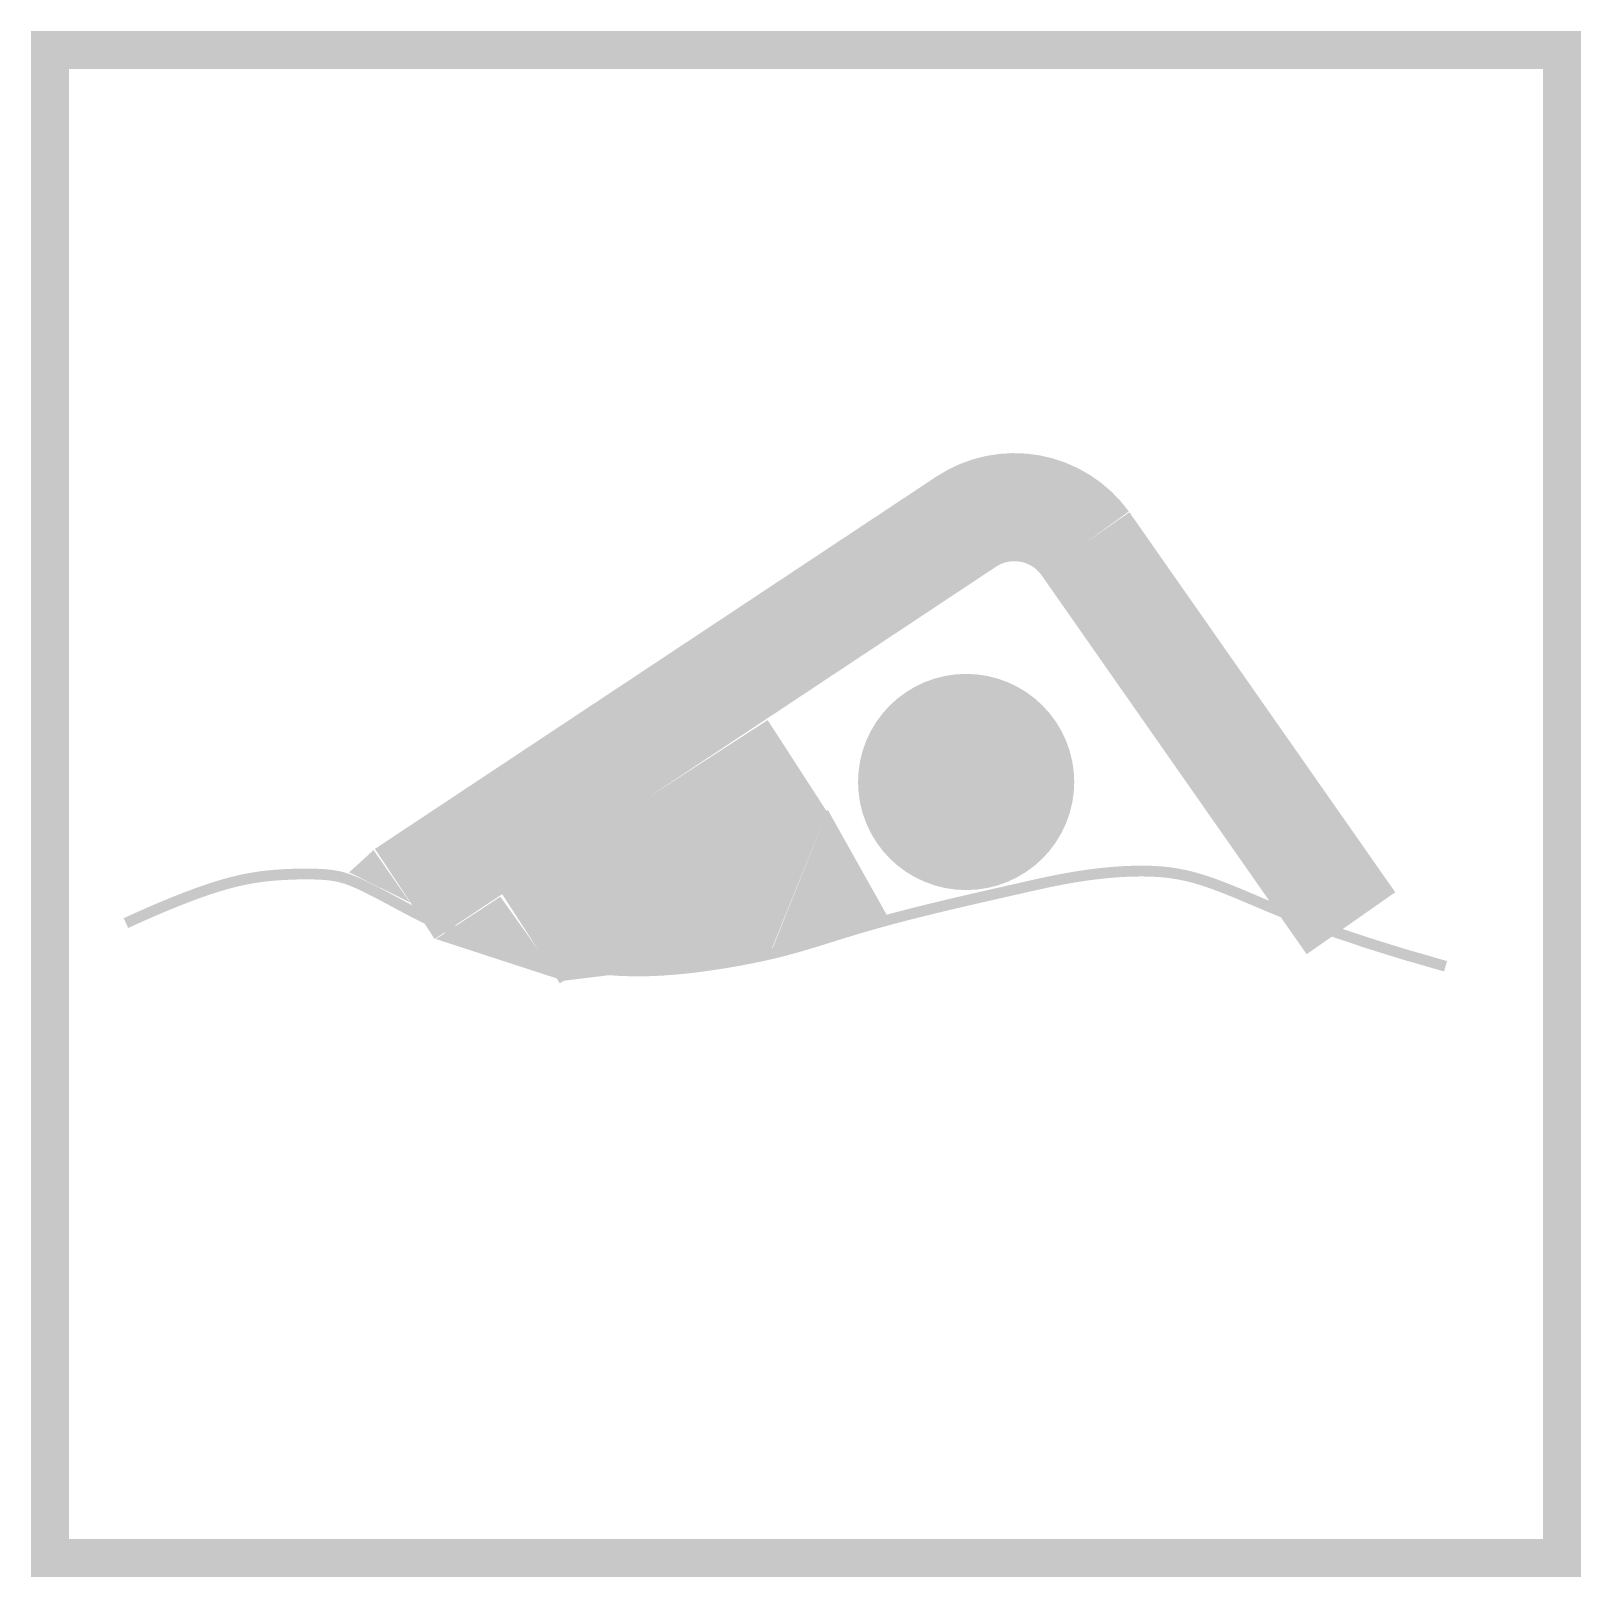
# Model space of a CAD drawing. Extents: x -0.465 to 0.454, y -0.439 to 0.479.
import ezdxf

# ---------------------------------------------------------------- set-up
doc = ezdxf.new("R2010")
doc.units = 0
doc.header["$LTSCALE"] = 50
doc.layers.add('CORNICE', color=2, linetype='CONTINUOUS')
doc.layers.add('SIMBOLI', color=2, linetype='CONTINUOUS')

msp = doc.modelspace()

# ---------------------------------------------------------------- linework, layer by layer
at = {"layer": 'CORNICE', "const_width": 0.06412}
msp.add_lwpolyline([(-0.24327, -0.03335), (0.0897, 0.18745, -0.401995), (0.16027, 0.17469), (0.31797, -0.05075)], format="xyb", dxfattribs=at)
msp.add_lwpolyline([(0.05764, 0.03305, 1), (0.12177, 0.03305, 1)], format="xyb", close=True, dxfattribs=at)
at = {"layer": 'CORNICE'}
for points, const_width in [([(-0.1687, -0.05948), (-0.01061, 0.04283)], 0.06412), ([(-0.40869, -0.05067), (-0.40286, -0.04799), (-0.39459, -0.04433), (-0.38695, -0.04106), (-0.37985, -0.03813), (-0.37323, -0.03552), (-0.36707, -0.03321), (-0.36132, -0.03117), (-0.35594, -0.0294), (-0.35089, -0.02788), (-0.34613, -0.02657), (-0.34163, -0.02548), (-0.33736, -0.02457), (-0.33329, -0.02382), (-0.32939, -0.02322), (-0.32564, -0.02275), (-0.32201, -0.02239), (-0.31849, -0.02211), (-0.31503, -0.02189), (-0.31163, -0.02173), (-0.3083, -0.02161), (-0.30505, -0.02154), (-0.30191, -0.02152), (-0.29889, -0.02154), (-0.29602, -0.02161), (-0.29332, -0.02173), (-0.2908, -0.02189), (-0.28848, -0.0221), (-0.28633, -0.02237), (-0.2843, -0.0227), (-0.28236, -0.02309), (-0.28048, -0.02356), (-0.2786, -0.02412), (-0.27669, -0.02476), (-0.27472, -0.02551), (-0.27265, -0.02636), (-0.27045, -0.02732), (-0.26811, -0.02841), (-0.26561, -0.02961), (-0.26294, -0.03095), (-0.26007, -0.03242), (-0.25699, -0.03403), (-0.25368, -0.03579), (-0.25014, -0.03769), (-0.24637, -0.03972), (-0.2424, -0.04183), (-0.23826, -0.044), (-0.23398, -0.0462), (-0.22956, -0.04838), (-0.22505, -0.05052), (-0.22046, -0.05259), (-0.21581, -0.05456), (-0.2111, -0.05643), (-0.20635, -0.05821), (-0.20155, -0.0599), (-0.1967, -0.06152), (-0.19179, -0.06307), (-0.18684, -0.06456), (-0.18184, -0.06599), (-0.17681, -0.06737), (-0.17177, -0.0687), (-0.16677, -0.06997), (-0.16185, -0.07117), (-0.15706, -0.0723), (-0.15244, -0.07334), (-0.14803, -0.07428), (-0.14387, -0.07513), (-0.14, -0.07588), (-0.13636, -0.07653), (-0.1329, -0.07708), (-0.12955, -0.07755), (-0.12625, -0.07795), (-0.12294, -0.07827), (-0.11955, -0.07854), (-0.11603, -0.07875), (-0.11231, -0.07891), (-0.10837, -0.07901), (-0.10418, -0.07904), (-0.09971, -0.07898), (-0.09494, -0.07882), (-0.08984, -0.07855), (-0.08439, -0.07815), (-0.07855, -0.07762), (-0.07233, -0.07693), (-0.06579, -0.0761), (-0.05901, -0.07513), (-0.05207, -0.07403), (-0.04505, -0.0728), (-0.03804, -0.07146), (-0.03111, -0.07002), (-0.02436, -0.06847), (-0.01783, -0.06683), (-0.01152, -0.06512), (-0.00537, -0.06334), (0.00066, -0.06152), (0.00661, -0.05968), (0.01253, -0.05782), (0.01847, -0.05597), (0.02446, -0.05415), (0.03053, -0.05236), (0.03668, -0.05062), (0.04286, -0.04892), (0.04905, -0.04726), (0.05521, -0.04566), (0.06133, -0.04411), (0.06736, -0.04262), (0.07327, -0.04118), (0.07904, -0.0398), (0.08469, -0.03847), (0.09022, -0.03718), (0.09566, -0.03593), (0.10103, -0.03471), (0.10633, -0.0335), (0.1116, -0.0323), (0.11684, -0.03111), (0.12207, -0.02991), (0.12731, -0.02872), (0.13257, -0.02755), (0.13787, -0.02641), (0.14322, -0.02532), (0.14863, -0.02429), (0.15412, -0.02333), (0.1597, -0.02246), (0.16538, -0.02169), (0.17112, -0.02103), (0.1769, -0.0205), (0.18266, -0.0201), (0.18837, -0.01986), (0.194, -0.01979), (0.1995, -0.01989), (0.20483, -0.02019), (0.20998, -0.0207), (0.21506, -0.02146), (0.22021, -0.0225), (0.22557, -0.02386), (0.23126, -0.02559), (0.23742, -0.02773), (0.2442, -0.03031), (0.25173, -0.03338), (0.26017, -0.03696), (0.26986, -0.04107), (0.28114, -0.04568), (0.29438, -0.05081), (0.30994, -0.05644), (0.32817, -0.06256), (0.34943, -0.06917), (0.37408, -0.07627)], 0.00641)]:
    msp.add_lwpolyline(points, dxfattribs=dict(at, const_width=const_width))
for points in [[(0.00767, 0.01646), (-0.15174, -0.0852), (-0.02719, -0.06989)], [(0.00767, 0.01646), (-0.02719, -0.07074), (0.04465, -0.04947)], [(-0.26183, -0.00736), (-0.24015, -0.03841), (-0.27628, -0.02055)], [(-0.22485, -0.06011), (-0.18659, -0.03501), (-0.15174, -0.08393)]]:
    msp.add_solid(points, dxfattribs=at)
at = {"layer": 'SIMBOLI', "const_width": 0.0225}
msp.add_lwpolyline([(0.44317, -0.42731), (0.44317, 0.46728), (-0.45375, 0.46728), (-0.45375, -0.42731)], close=True, dxfattribs=at)

doc.saveas('drawing.dxf')
